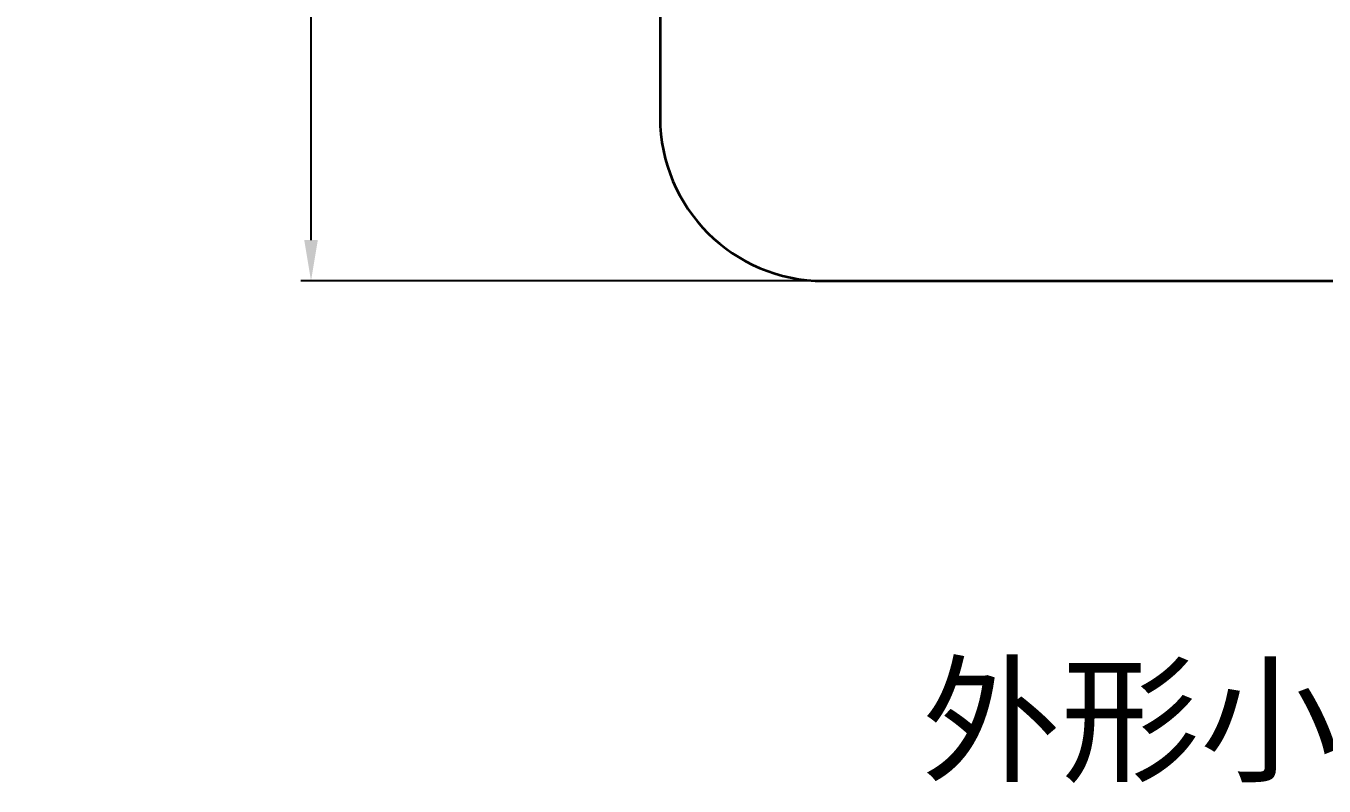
# Model space of a CAD drawing. Header units: millimetres. Extents: x 5 to 1651, y 545 to 1674.
# Drawn here: x 5.4 to 323.4, y 544.8 to 731 of the extents above; entities that cross this region are included whole.
import ezdxf

# ---------------------------------------------------------------- set-up
doc = ezdxf.new("R2010")
doc.units = ezdxf.units.MM
doc.layers.add('10', color=7, linetype='Continuous', true_color=0xffffff)
doc.layers.add('core', color=7, linetype='Continuous', lineweight=20)
doc.layers.add('dim', color=82, linetype='Continuous', lineweight=9)
doc.dimstyles.get("Standard").update_dxf_attribs({"dimscale": 5, "dimtxt": 0.18, "dimasz": 0.18, "dimexe": 0.18, "dimexo": 0.0625, "dimgap": 0.09, "dimtad": 0, "dimtih": 1, "dimtoh": 1, "dimzin": 0, "dimdsep": 46, "dimtxsty": 'Standard', "dimcen": 0.09, "dimadec": 0, "dimazin": 0, "dimtfac": 1, "dimtofl": 0, "dimtmove": 0, "dimatfit": 3, "dimfxl": 0, "dimtolj": 1, "dimtzin": 0, "dimarcsym": 0})

# ---------------------------------------------------------------- blocks, each defined once
blk = doc.blocks.new('*D5')
at = {"layer": 'Defpoints', "color": 0, "lineweight": 18, "transparency": 16777216}
for p in [(200.75, 968.54), (75.26, 668.54), (200.75, 668.54)]:
    blk.add_point(p, dxfattribs=at)
at = {"layer": 'dim', "color": 0, "lineweight": -2, "transparency": 16777216}
for p, q in [((198.25, 968.54), (72.76, 968.54)), ((75.26, 958.54), (75.26, 829.79)), ((75.26, 678.54), (75.26, 807.29)), ((198.25, 668.54), (72.76, 668.54))]:
    blk.add_line(p, q, dxfattribs=at)
at = {"layer": 'dim', "color": 0, "lineweight": 18, "transparency": 16777216}
for points in [[(73.59, 958.54), (76.92, 958.54), (75.26, 968.54)], [(73.59, 678.54), (76.92, 678.54), (75.26, 668.54)]]:
    blk.add_solid(points, dxfattribs=at)
at = {"layer": 'dim', "color": 0, "lineweight": 18, "transparency": 16777216, "insert": (75.26, 818.54), "char_height": 12.5, "attachment_point": 5}
blk.add_mtext('\\A1;300.00{\\H7.5;\\S-0.10^ -0.15;}', dxfattribs=at)

msp = doc.modelspace()

# ---------------------------------------------------------------- linework, layer by layer
at = {"layer": '10', "color": 7, "linetype": 'Continuous', "lineweight": 35}
for p, q in [((160.753, 747.623), (160.753, 708.539)), ((200.753, 668.539), (355.094, 668.539))]:
    msp.add_line(p, q, dxfattribs=at)
msp.add_arc((200.753, 708.539), 40, 180, 270, dxfattribs=at)

# ---------------------------------------------------------------- texts
at = {"layer": 'core', "lineweight": 18, "insert": (224.801, 573.439), "char_height": 25, "attachment_point": 1}
msp.add_mtext_dynamic_manual_height_columns('{\\fMicrosoft YaHei|b0|i0|c134|p34;外形小0.15mm，高度对半磨到数}', width=727.49241, gutter_width=1, heights=[0], dxfattribs=at)

# ---------------------------------------------------------------- dimensions: what is measured, and where the dimension line sits
at = {"layer": 'dim', "lineweight": 18}
dim = msp.add_linear_dim(base=(75.256, 668.539), p1=(200.753, 968.539), p2=(200.753, 668.539), angle=90, dimstyle='Standard', override={"dimtxt": 2.5, "dimasz": 2, "dimexe": 0.49975, "dimexo": 0.49975, "dimgap": 0.49975, "dimtol": 1, "dimlim": 0, "dimtp": -0.1, "dimtm": 0.15, "dimtfac": 0.6, "dimtdec": 2, "dimtolj": 1}, dxfattribs=at)
dim.commit()
dim.dimension.update_dxf_attribs({"geometry": '*D5', "text_midpoint": (75.256, 818.539)})

doc.saveas('drawing.dxf')
